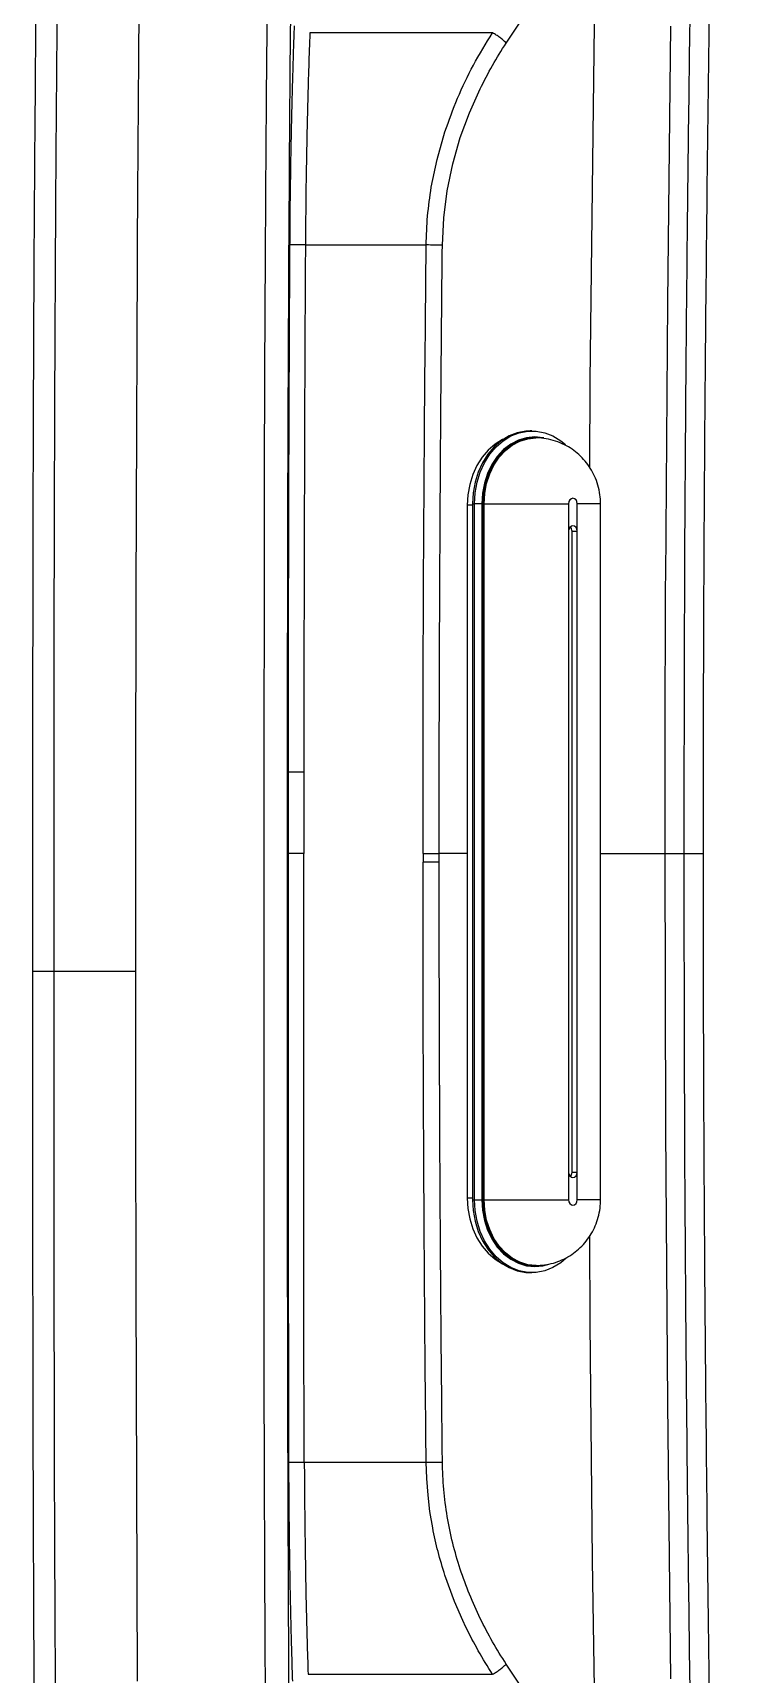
# Model space of a CAD drawing. Extents: x -51 to 27, y -13 to 136.
# Drawn here: x -50.67 to -44.1, y 38.26 to 53.37 of the extents above; entities that cross this region are included whole.
import ezdxf

# ---------------------------------------------------------------- set-up
doc = ezdxf.new("R2010")
doc.units = 0
doc.header["$MEASUREMENT"] = 0
doc.layers.add('GEOMETRY', color=2, linetype='Continuous', lineweight=25)

# ---------------------------------------------------------------- blocks, each defined once
blk = doc.blocks.new('2026 MONTERREY-BLOOM')
at = {"layer": 'GEOMETRY'}
for p, q in [((-34.633, -30.44), (-33.809, -29.199)), ((-33.809, -29.199), (-33.862, -33.551)), ((-34.758, -30.347), (-36.438, -30.347)), ((-33.147, -32.824), (-33.117, -30.284)), ((-34.97, -31.084), (-34.872, -30.863)), ((-35.054, -31.311), (-34.97, -31.084)), ((-35.268, -31.512), (-35.195, -31.257)), ((-35.123, -31.553), (-35.054, -31.311)), ((-35.321, -31.768), (-35.268, -31.512)), ((-35.175, -31.8), (-35.123, -31.553)), ((-38.035, -35.51), (-38.019, -31.669)), ((-35.207, -32.05), (-35.175, -31.8)), ((-35.219, -32.3), (-35.207, -32.05)), ((-36.479, -32.299), (-35.368, -32.299)), ((-33.165, -35.363), (-33.147, -32.824)), ((-33.862, -33.551), (-33.867, -34.343)), ((-34.395, -34.011), (-34.412, -34.011)), ((-34.359, -34.076), (-34.37, -34.076)), ((-36.859, -38.074), (-36.855, -34.324)), ((-34.99, -34.695), (-34.99, -41.073)), ((-34.943, -34.695), (-34.99, -34.695)), ((-34.943, -34.681), (-34.943, -41.089)), ((-34.941, -34.681), (-34.943, -34.681)), ((-34.941, -34.681), (-34.941, -41.089)), ((-34.941, -34.681), (-34.924, -34.681)), ((-34.924, -41.089), (-34.924, -34.681)), ((-34.856, -34.681), (-34.924, -34.681)), ((-34.856, -34.681), (-34.856, -41.089)), ((-34.848, -34.681), (-34.848, -41.089)), ((-34.836, -34.681), (-34.848, -34.681)), ((-34.836, -34.681), (-34.058, -34.681)), ((-34.836, -41.089), (-34.836, -34.681)), ((-34.058, -34.681), (-34.058, -34.935)), ((-33.979, -34.935), (-33.979, -34.681)), ((-33.764, -34.681), (-33.979, -34.681)), ((-33.764, -41.089), (-33.764, -34.681)), ((-34.058, -34.935), (-34.058, -40.835)), ((-34.026, -34.935), (-33.979, -34.935)), ((-34.026, -40.835), (-34.026, -34.935)), ((-33.979, -40.835), (-33.979, -34.935)), ((-38.037, -37.325), (-38.035, -35.51)), ((-36.492, -36.068), (-36.493, -37.15)), ((-36.493, -37.15), (-36.493, -37.902)), ((-38.037, -38.182), (-38.037, -37.325)), ((-36.493, -38.592), (-36.493, -37.902)), ((-35.397, -37.902), (-35.397, -37.98)), ((-35.248, -37.98), (-35.248, -37.902)), ((-34.99, -37.902), (-35.248, -37.902)), ((-33.165, -40.435), (-33.171, -37.902)), ((-33.171, -37.902), (-32.995, -37.902)), ((-32.891, -37.902), (-32.818, -37.902)), ((-36.859, -38.192), (-36.859, -38.074)), ((-35.395, -39.336), (-35.397, -37.98)), ((-38.037, -38.985), (-38.037, -38.182)), ((-36.859, -38.985), (-36.859, -38.192)), ((-36.493, -39.243), (-36.493, -38.592)), ((-38.037, -39.621), (-38.037, -38.985)), ((-36.643, -38.985), (-36.634, -38.985)), ((-36.493, -39.947), (-36.493, -39.243)), ((-38.037, -40.326), (-38.037, -39.621)), ((-36.493, -40.659), (-36.493, -39.947)), ((-38.036, -41.903), (-38.037, -40.326)), ((-33.147, -42.967), (-33.165, -40.435)), ((-36.492, -42.082), (-36.493, -40.659)), ((-34.058, -40.835), (-34.058, -41.089)), ((-34.026, -40.835), (-33.979, -40.835)), ((-33.979, -41.089), (-33.979, -40.835)), ((-34.943, -41.073), (-34.99, -41.073)), ((-34.941, -41.089), (-34.943, -41.089)), ((-34.941, -41.089), (-34.924, -41.089)), ((-34.924, -41.089), (-34.856, -41.089)), ((-34.836, -41.089), (-34.848, -41.089)), ((-34.836, -41.089), (-34.058, -41.089)), ((-33.764, -41.089), (-33.979, -41.089)), ((-33.867, -41.428), (-33.862, -42.224)), ((-34.37, -41.694), (-34.359, -41.694)), ((-34.412, -41.759), (-34.395, -41.759)), ((-38.024, -45.522), (-38.036, -41.903)), ((-36.489, -43.504), (-36.492, -42.082)), ((-33.862, -42.224), (-33.84, -44.407)), ((-33.118, -45.499), (-33.147, -42.967)), ((-36.489, -43.504), (-35.368, -43.504)), ((-35.363, -43.656), (-35.368, -43.504)), ((-35.351, -43.809), (-35.363, -43.656)), ((-35.333, -43.96), (-35.351, -43.809)), ((-35.308, -44.108), (-35.333, -43.96)), ((-33.84, -44.407), (-33.809, -46.604)), ((-35.108, -44.786), (-35.195, -44.546)), ((-35.032, -44.963), (-35.108, -44.786)), ((-35.003, -45.022), (-35.032, -44.963)), ((-36.454, -45.457), (-34.758, -45.457)), ((-33.809, -46.604), (-34.633, -45.363))]:
    blk.add_line(p, q, dxfattribs=at)
at = {"layer": 'GEOMETRY', "flags": 128}
for points in [[(-34.655, -34.086), (-34.665, -34.091), (-34.734, -34.133), (-34.797, -34.187), (-34.853, -34.253), (-34.901, -34.329), (-34.94, -34.413), (-34.968, -34.504), (-34.985, -34.598), (-34.99, -34.695)], [(-34.412, -34.011), (-34.452, -34.013), (-34.53, -34.028), (-34.605, -34.057), (-34.677, -34.101), (-34.742, -34.157), (-34.8, -34.225), (-34.849, -34.304), (-34.889, -34.39), (-34.918, -34.483), (-34.935, -34.581), (-34.941, -34.681)], [(-34.924, -34.681), (-34.918, -34.581), (-34.9, -34.483), (-34.871, -34.39), (-34.832, -34.304), (-34.783, -34.225), (-34.725, -34.157), (-34.659, -34.101), (-34.588, -34.057), (-34.513, -34.028), (-34.434, -34.013), (-34.355, -34.013), (-34.277, -34.028), (-34.202, -34.057), (-34.13, -34.101), (-34.086, -34.137)], [(-34.285, -34.076), (-34.294, -34.074), (-34.37, -34.066), (-34.446, -34.074), (-34.52, -34.096), (-34.591, -34.133), (-34.656, -34.183), (-34.714, -34.246), (-34.763, -34.319), (-34.803, -34.402), (-34.832, -34.491), (-34.85, -34.585), (-34.856, -34.681)], [(-34.37, -34.076), (-34.445, -34.083), (-34.518, -34.106), (-34.587, -34.142), (-34.651, -34.191), (-34.708, -34.253), (-34.757, -34.325), (-34.796, -34.406), (-34.825, -34.494), (-34.842, -34.586), (-34.848, -34.681)], [(-34.836, -34.681), (-34.83, -34.586), (-34.813, -34.494), (-34.784, -34.406), (-34.745, -34.325), (-34.696, -34.253), (-34.639, -34.191), (-34.576, -34.142), (-34.506, -34.106), (-34.433, -34.083), (-34.36, -34.076)], [(-33.979, -34.681), (-33.982, -34.662), (-33.99, -34.646), (-34.003, -34.635), (-34.018, -34.631), (-34.033, -34.635), (-34.046, -34.646), (-34.055, -34.662), (-34.058, -34.681)], [(-33.979, -34.935), (-33.982, -34.916), (-33.99, -34.9), (-34.003, -34.889), (-34.018, -34.885), (-34.033, -34.889), (-34.046, -34.9), (-34.055, -34.916), (-34.058, -34.935)], [(-38.985, -38.985), (-38.985, -38.307), (-38.985, -37.609)], [(-36.634, -38.985), (-36.634, -38.485), (-36.634, -37.902)], [(-38.985, -39.635), (-38.985, -39.309), (-38.985, -38.985)], [(-38.985, -40.361), (-38.985, -39.995), (-38.985, -39.635)], [(-34.058, -40.835), (-34.055, -40.854), (-34.046, -40.87), (-34.033, -40.881), (-34.018, -40.885), (-34.003, -40.881), (-33.99, -40.87), (-33.982, -40.854), (-33.979, -40.835)], [(-34.99, -41.073), (-34.985, -41.17), (-34.968, -41.265), (-34.94, -41.355), (-34.901, -41.439), (-34.853, -41.515), (-34.797, -41.581), (-34.734, -41.636), (-34.665, -41.678), (-34.663, -41.679)], [(-34.941, -41.089), (-34.935, -41.189), (-34.918, -41.286), (-34.889, -41.38), (-34.849, -41.466), (-34.8, -41.545), (-34.742, -41.613), (-34.677, -41.669), (-34.605, -41.713), (-34.53, -41.742), (-34.452, -41.757), (-34.412, -41.759)], [(-34.081, -41.628), (-34.13, -41.669), (-34.202, -41.713), (-34.277, -41.742), (-34.355, -41.757), (-34.434, -41.757), (-34.513, -41.742), (-34.588, -41.713), (-34.659, -41.669), (-34.725, -41.613), (-34.783, -41.545), (-34.832, -41.466), (-34.871, -41.38), (-34.9, -41.286), (-34.918, -41.189), (-34.924, -41.089)], [(-34.856, -41.089), (-34.85, -41.185), (-34.832, -41.279), (-34.803, -41.368), (-34.763, -41.45), (-34.714, -41.524), (-34.656, -41.586), (-34.591, -41.637), (-34.52, -41.674), (-34.446, -41.696), (-34.37, -41.704), (-34.294, -41.696), (-34.249, -41.684)], [(-34.848, -41.089), (-34.842, -41.184), (-34.825, -41.276), (-34.796, -41.364), (-34.757, -41.445), (-34.708, -41.517), (-34.651, -41.578), (-34.587, -41.628), (-34.518, -41.664), (-34.445, -41.687), (-34.37, -41.694)], [(-34.358, -41.694), (-34.359, -41.694), (-34.433, -41.687), (-34.506, -41.664), (-34.576, -41.628), (-34.639, -41.578), (-34.696, -41.517), (-34.745, -41.445), (-34.784, -41.364), (-34.813, -41.276), (-34.83, -41.184), (-34.836, -41.089)], [(-34.058, -41.089), (-34.055, -41.108), (-34.046, -41.124), (-34.033, -41.135), (-34.018, -41.139), (-34.003, -41.135), (-33.99, -41.124), (-33.982, -41.108), (-33.979, -41.089)]]:
    blk.add_lwpolyline(points, dxfattribs=at)
at = {"layer": 'GEOMETRY'}
for centre, start, end in [((-34.081, -34.933), 358.2055, 44.4763), ((-34.081, -40.837), 315.5237, 1.7945)]:
    blk.add_arc(centre, 0.0543, start, end, dxfattribs=at)
for points, knots in [([(-36.643, -38.985), (-36.643, -38.748), (-36.643, -38.251), (-36.643, -37.496), (-36.643, -36.717), (-36.642, -35.938), (-36.641, -35.155), (-36.639, -34.37), (-36.634, -33.124), (-36.625, -31.427), (-36.601, -28.728), (-36.556, -25.487), (-36.48, -22.003), (-36.384, -18.826), (-36.269, -15.952), (-36.147, -13.557), (-36.022, -11.643), (-35.908, -10.209), (-35.804, -9.111), (-35.717, -8.347), (-35.671, -7.917), (-35.598, -7.493), (-35.491, -7.08), (-35.34, -6.644), (-35.136, -6.19), (-34.87, -5.728), (-34.56, -5.294), (-34.209, -4.894), (-33.819, -4.53), (-33.396, -4.207), (-32.942, -3.927), (-32.492, -3.708), (-32.054, -3.541), (-31.634, -3.42), (-31.199, -3.331), (-30.75, -3.28), (-30.3, -3.229), (-29.656, -3.161), (-28.817, -3.082), (-27.505, -2.975), (-25.921, -2.869), (-23.953, -2.762), (-21.876, -2.668), (-19.679, -2.587), (-17.251, -2.514), (-14.59, -2.452), (-11.706, -2.403), (-8.819, -2.37), (-5.936, -2.35), (-3.055, -2.342), (-0.598, -2.339), (1.446, -2.34), (3.092, -2.342), (4.754, -2.346), (6.416, -2.353), (8.055, -2.365), (10.408, -2.386), (13.481, -2.429), (16.974, -2.505), (20.148, -2.601), (23.011, -2.715), (25.395, -2.836), (27.307, -2.961), (28.741, -3.074), (29.84, -3.178), (30.606, -3.264), (31.038, -3.31), (31.463, -3.38), (31.877, -3.486), (32.314, -3.634), (32.769, -3.836), (33.232, -4.099), (33.668, -4.406), (34.07, -4.756), (34.436, -5.143), (34.762, -5.565), (35.044, -6.017), (35.279, -6.492), (35.464, -6.985), (35.602, -7.491), (35.683, -8.01), (35.739, -8.534), (35.815, -9.23), (35.897, -10.097), (36.005, -11.408), (36.112, -12.993), (36.24, -15.339), (36.362, -18.173), (36.465, -21.457), (36.54, -24.706), (36.591, -27.93), (36.621, -30.803), (36.636, -33.323), (36.641, -34.922), (36.642, -35.963), (36.643, -36.444), (36.643, -36.924), (36.643, -37.402), (36.643, -37.896), (36.643, -38.424), (36.643, -38.792), (36.643, -38.985)], [0, 0, 0, 0, 0.005138, 0.010771, 0.016381, 0.022015, 0.027673, 0.03335, 0.039042, 0.054682, 0.070145, 0.097582, 0.124946, 0.145709, 0.16651, 0.187309, 0.197707, 0.208103, 0.218498, 0.221609, 0.224784, 0.227857, 0.230942, 0.234019, 0.237865, 0.24171, 0.245555, 0.249401, 0.253246, 0.257092, 0.260938, 0.264783, 0.267936, 0.271088, 0.274241, 0.277546, 0.280882, 0.284062, 0.291597, 0.299143, 0.312612, 0.326021, 0.341866, 0.357701, 0.373696, 0.394533, 0.415407, 0.436247, 0.457116, 0.477921, 0.498728, 0.51038, 0.52225, 0.534405, 0.54642, 0.558287, 0.569942, 0.597446, 0.624936, 0.645697, 0.666299, 0.687058, 0.697455, 0.707849, 0.718242, 0.721382, 0.724571, 0.72765, 0.730727, 0.733804, 0.737651, 0.741498, 0.745344, 0.74919, 0.753036, 0.756881, 0.760725, 0.76457, 0.768352, 0.772136, 0.775907, 0.779727, 0.783559, 0.79109, 0.798621, 0.812071, 0.825537, 0.849567, 0.873561, 0.896782, 0.920041, 0.943476, 0.95907, 0.97468, 0.978164, 0.981639, 0.985104, 0.988563, 0.992016, 0.995816, 1, 1, 1, 1]), ([(-36.855, -34.324), (-36.853, -33.75), (-36.848, -32.619), (-36.837, -30.946), (-36.822, -29.322), (-36.802, -27.687), (-36.781, -26.281), (-36.76, -25.094), (-36.742, -24.176), (-36.723, -23.275), (-36.702, -22.391), (-36.678, -21.489), (-36.652, -20.559), (-36.621, -19.55), (-36.585, -18.501), (-36.544, -17.43), (-36.501, -16.392), (-36.454, -15.368), (-36.402, -14.336), (-36.35, -13.396), (-36.298, -12.56), (-36.25, -11.839), (-36.197, -11.122), (-36.14, -10.406), (-36.075, -9.687), (-36.005, -8.975), (-35.952, -8.5), (-35.926, -8.266)], [0, 0, 0, 0, 0.066008, 0.130127, 0.192358, 0.2528, 0.318237, 0.354073, 0.38927, 0.423828, 0.457747, 0.491028, 0.527541, 0.564804, 0.607124, 0.648203, 0.688039, 0.726636, 0.766144, 0.806825, 0.834987, 0.862402, 0.889945, 0.917719, 0.944956, 0.972938, 1, 1, 1, 1]), ([(-38.789, -38.985), (-38.789, -38.826), (-38.79, -38.491), (-38.79, -37.963), (-38.79, -37.386), (-38.79, -36.761), (-38.789, -36.091), (-38.788, -35.379), (-38.786, -34.601), (-38.783, -33.756), (-38.779, -32.846), (-38.774, -31.897), (-38.767, -30.914), (-38.757, -29.802), (-38.744, -28.56), (-38.726, -27.188), (-38.704, -25.785), (-38.678, -24.357), (-38.647, -22.911), (-38.611, -21.456), (-38.582, -20.483), (-38.567, -19.996)], [0, 0, 0, 0, 0.025085, 0.052924, 0.083384, 0.116332, 0.151633, 0.189155, 0.228763, 0.274582, 0.322585, 0.372596, 0.424436, 0.477926, 0.548268, 0.620638, 0.694667, 0.769986, 0.846227, 0.923021, 1, 1, 1, 1]), ([(-38.019, -31.669), (-38.015, -31.108), (-38.007, -30), (-37.989, -28.361), (-37.967, -26.767), (-37.942, -25.218), (-37.921, -24.2), (-37.911, -23.698)], [0, 0, 0, 0, 0.2112166, 0.4168233, 0.6168216, 0.8112132, 1, 1, 1, 1]), ([(-32.995, -37.902), (-32.994, -36.977), (-32.992, -35.113), (-32.968, -32.293), (-32.932, -29.429), (-32.896, -27.505), (-32.878, -26.536)], [0, 0, 0, 0, 0.244051, 0.492062, 0.74412, 1, 1, 1, 1]), ([(-32.818, -37.902), (-32.818, -37.292), (-32.817, -36.06), (-32.807, -34.197), (-32.79, -32.314), (-32.767, -30.411), (-32.738, -28.487), (-32.713, -27.194), (-32.701, -26.541)], [0, 0, 0, 0, 0.161105, 0.325121, 0.49205, 0.658318, 0.827634, 1, 1, 1, 1]), ([(-38.972, -32.295), (-38.968, -31.702), (-38.96, -30.517), (-38.947, -29.331), (-38.941, -28.738)], [0, 0, 0, 0, 0.500062, 1, 1, 1, 1]), ([(-36.595, -30.759), (-36.593, -30.719), (-36.591, -30.648), (-36.589, -30.57), (-36.588, -30.531), (-36.587, -30.521), (-36.587, -30.518), (-36.587, -30.518), (-36.587, -30.517), (-36.587, -30.517), (-36.587, -30.517), (-36.587, -30.517), (-36.587, -30.517), (-36.587, -30.516), (-36.587, -30.514), (-36.587, -30.504), (-36.586, -30.465), (-36.583, -30.389), (-36.581, -30.32), (-36.579, -30.281)], [0, 0, 0, 0, 0.250078, 0.436745, 0.483801, 0.495758, 0.498843, 0.499663, 0.499961, 0.5, 0.500038, 0.500106, 0.500333, 0.501149, 0.504228, 0.516173, 0.56322, 0.749922, 1, 1, 1, 1]), ([(-36.438, -30.347), (-36.442, -30.448), (-36.449, -30.651), (-36.458, -30.969), (-36.465, -31.294), (-36.472, -31.625), (-36.476, -31.961), (-36.478, -32.186), (-36.479, -32.299)], [0, 0, 0, 0, 0.166666, 0.333332, 0.499998, 0.666665, 0.833332, 1, 1, 1, 1]), ([(-35.195, -31.257), (-35.158, -31.153), (-35.083, -30.941), (-34.936, -30.636), (-34.818, -30.445), (-34.758, -30.347)], [0, 0, 0, 0, 0.31888, 0.651627, 1, 1, 1, 1]), ([(-34.872, -30.863), (-34.835, -30.79), (-34.761, -30.644), (-34.676, -30.508), (-34.633, -30.44)], [0, 0, 0, 0, 0.4991222, 1, 1, 1, 1]), ([(-36.607, -31.258), (-36.606, -31.229), (-36.605, -31.169), (-36.603, -31.085), (-36.601, -31.007), (-36.599, -30.928), (-36.597, -30.846), (-36.595, -30.787), (-36.595, -30.759)], [0, 0, 0, 0, 0.167783, 0.358076, 0.5, 0.639274, 0.830831, 1, 1, 1, 1]), ([(-36.616, -31.773), (-36.615, -31.744), (-36.614, -31.682), (-36.613, -31.596), (-36.612, -31.513), (-36.61, -31.431), (-36.609, -31.346), (-36.607, -31.285), (-36.607, -31.258)], [0, 0, 0, 0, 0.167661, 0.357899, 0.500001, 0.645072, 0.837783, 1, 1, 1, 1]), ([(-36.621, -32.298), (-36.62, -32.269), (-36.62, -32.207), (-36.619, -32.119), (-36.619, -32.036), (-36.618, -31.951), (-36.617, -31.864), (-36.616, -31.801), (-36.616, -31.773)], [0, 0, 0, 0, 0.164172, 0.354203, 0.5, 0.642844, 0.837432, 1, 1, 1, 1]), ([(-35.368, -32.299), (-35.365, -32.21), (-35.36, -32.032), (-35.334, -31.856), (-35.321, -31.768)], [0, 0, 0, 0, 0.497643, 1, 1, 1, 1]), ([(-38.982, -34.568), (-38.98, -34.189), (-38.978, -33.432), (-38.974, -32.674), (-38.972, -32.295)], [0, 0, 0, 0, 0.500033, 1, 1, 1, 1]), ([(-36.479, -32.299), (-36.481, -32.7), (-36.486, -33.504), (-36.488, -34.307), (-36.489, -34.709)], [0, 0, 0, 0, 0.5, 1, 1, 1, 1]), ([(-35.397, -37.902), (-35.397, -37.289), (-35.396, -36.054), (-35.386, -34.186), (-35.374, -32.931), (-35.368, -32.299)], [0, 0, 0, 0, 0.328063, 0.661395, 1, 1, 1, 1]), ([(-35.219, -32.3), (-35.242, -32.3), (-35.287, -32.3), (-35.341, -32.299), (-35.368, -32.299)], [0, 0, 0, 0, 0.5, 1, 1, 1, 1]), ([(-35.248, -37.902), (-35.248, -37.532), (-35.248, -36.788), (-35.244, -35.669), (-35.238, -34.546), (-35.23, -33.423), (-35.223, -32.675), (-35.219, -32.3)], [0, 0, 0, 0, 0.197984, 0.398599, 0.599043, 0.799478, 1, 1, 1, 1]), ([(-33.764, -34.681), (-33.765, -34.653), (-33.768, -34.596), (-33.786, -34.51), (-33.816, -34.428), (-33.857, -34.353), (-33.905, -34.287), (-33.962, -34.228), (-34.025, -34.177), (-34.098, -34.135), (-34.178, -34.102), (-34.264, -34.082), (-34.326, -34.074), (-34.357, -34.076), (-34.36, -34.076)], [0, 0, 0, 0, 0.0875937, 0.1821264, 0.2783502, 0.3652749, 0.4518607, 0.5381551, 0.6242292, 0.7101528, 0.8049927, 0.8986415, 0.9907774, 1, 1, 1, 1]), ([(-38.984, -35.97), (-38.984, -35.733), (-38.983, -35.266), (-38.982, -34.798), (-38.982, -34.568)], [0, 0, 0, 0, 0.507776, 1, 1, 1, 1]), ([(-36.489, -34.709), (-36.49, -34.935), (-36.491, -35.388), (-36.492, -35.841), (-36.492, -36.068)], [0, 0, 0, 0, 0.5, 1, 1, 1, 1]), ([(-33.171, -37.902), (-33.171, -37.745), (-33.171, -37.322), (-33.17, -36.61), (-33.168, -35.969), (-33.166, -35.546), (-33.166, -35.411), (-33.165, -35.363)], [0, 0, 0, 0, 0.185455, 0.5, 0.840451, 0.94284, 1, 1, 1, 1]), ([(-38.985, -36.816), (-38.985, -36.675), (-38.985, -36.393), (-38.985, -36.111), (-38.984, -35.97)], [0, 0, 0, 0, 0.501596, 1, 1, 1, 1]), ([(-38.985, -37.609), (-38.985, -37.477), (-38.985, -37.213), (-38.985, -36.949), (-38.985, -36.816)], [0, 0, 0, 0, 0.497628, 1, 1, 1, 1]), ([(-36.634, -37.902), (-36.634, -37.777), (-36.634, -37.526), (-36.634, -37.275), (-36.634, -37.15)], [0, 0, 0, 0, 0.499381, 1, 1, 1, 1]), ([(-36.493, -37.902), (-36.511, -37.902), (-36.547, -37.902), (-36.592, -37.902), (-36.625, -37.902), (-36.631, -37.902), (-36.634, -37.902)], [0, 0, 0, 0, 0.249999, 0.5000003, 0.7500038, 1, 1, 1, 1]), ([(-35.397, -37.902), (-35.37, -37.902), (-35.316, -37.902), (-35.271, -37.902), (-35.248, -37.902)], [0, 0, 0, 0, 0.5, 1, 1, 1, 1]), ([(-33.764, -37.902), (-33.727, -37.902), (-33.613, -37.902), (-33.454, -37.902), (-33.288, -37.902), (-33.21, -37.902), (-33.171, -37.902)], [0, 0, 0, 0, 0.136091, 0.422088, 0.711198, 1, 1, 1, 1]), ([(-32.878, -49.267), (-32.896, -48.298), (-32.932, -46.374), (-32.968, -43.51), (-32.992, -40.691), (-32.994, -38.826), (-32.995, -37.902)], [0, 0, 0, 0, 0.25588, 0.507938, 0.755948, 1, 1, 1, 1]), ([(-32.995, -37.902), (-32.99, -37.902), (-32.98, -37.902), (-32.956, -37.902), (-32.926, -37.902), (-32.902, -37.902), (-32.891, -37.902)], [0, 0, 0, 0, 0.249998, 0.499988, 0.750005, 1, 1, 1, 1]), ([(-32.789, -43.492), (-32.795, -42.86), (-32.807, -41.606), (-32.817, -39.743), (-32.818, -38.512), (-32.818, -37.902)], [0, 0, 0, 0, 0.339258, 0.67259, 1, 1, 1, 1]), ([(-35.241, -40.726), (-35.242, -40.497), (-35.243, -40.268), (-35.244, -40.036), (-35.244, -40.027), (-35.244, -39.996), (-35.245, -39.77), (-35.246, -39.55), (-35.246, -39.353), (-35.246, -39.353), (-35.246, -39.353), (-35.246, -39.353), (-35.246, -39.352), (-35.246, -39.348), (-35.246, -39.334), (-35.247, -39.106), (-35.248, -38.652), (-35.248, -38.209), (-35.248, -37.98)], [0, 0, 0, 0, 0.2500002, 0.2503516, 0.2528659, 0.2596251, 0.2848239, 0.5, 0.5000007, 0.5000057, 0.500019, 0.5000684, 0.5002587, 0.5010047, 0.5039589, 0.5157157, 0.7500011, 1, 1, 1, 1]), ([(-38.985, -38.985), (-38.972, -38.985), (-38.948, -38.985), (-38.901, -38.985), (-38.849, -38.985), (-38.809, -38.985), (-38.789, -38.985)], [0, 0, 0, 0, 0.283047, 0.544687, 0.78399, 1, 1, 1, 1]), ([(-38.495, -60.099), (-38.518, -59.439), (-38.566, -58.115), (-38.621, -56.132), (-38.668, -54.158), (-38.7, -52.445), (-38.723, -50.998), (-38.739, -49.816), (-38.752, -48.661), (-38.763, -47.537), (-38.771, -46.506), (-38.777, -45.568), (-38.781, -44.721), (-38.785, -43.906), (-38.787, -43.127), (-38.788, -42.386), (-38.789, -41.698), (-38.79, -41.063), (-38.79, -40.481), (-38.79, -39.943), (-38.79, -39.449), (-38.789, -39.134), (-38.789, -38.985)], [0, 0, 0, 0, 0.093887, 0.18814, 0.281923, 0.374399, 0.431482, 0.487511, 0.542277, 0.595572, 0.647188, 0.688769, 0.728918, 0.767515, 0.804441, 0.839574, 0.872794, 0.902255, 0.929807, 0.955349, 0.978781, 1, 1, 1, 1]), ([(-38.789, -38.985), (-38.781, -38.985), (-38.764, -38.985), (-38.709, -38.985), (-38.634, -38.985), (-38.539, -38.985), (-38.429, -38.985), (-38.305, -38.985), (-38.173, -38.985), (-38.082, -38.985), (-38.037, -38.985)], [0, 0, 0, 0, 0.125006, 0.250004, 0.375001, 0.500001, 0.624999, 0.749994, 0.874993, 1, 1, 1, 1]), ([(-35.991, -69.117), (-36.022, -68.81), (-36.086, -68.181), (-36.166, -67.246), (-36.239, -66.294), (-36.302, -65.36), (-36.355, -64.475), (-36.4, -63.67), (-36.438, -62.922), (-36.473, -62.184), (-36.505, -61.464), (-36.541, -60.603), (-36.58, -59.588), (-36.622, -58.385), (-36.656, -57.29), (-36.683, -56.31), (-36.699, -55.668), (-36.71, -55.23), (-36.715, -55.001), (-36.721, -54.771), (-36.726, -54.541), (-36.731, -54.309), (-36.744, -53.709), (-36.763, -52.73), (-36.786, -51.361), (-36.801, -50.296), (-36.811, -49.547), (-36.816, -49.123), (-36.821, -48.696), (-36.825, -48.267), (-36.829, -47.834), (-36.833, -47.398), (-36.837, -46.959), (-36.841, -46.323), (-36.847, -45.483), (-36.851, -44.697), (-36.853, -44.161), (-36.854, -43.88), (-36.855, -43.598), (-36.856, -43.314), (-36.857, -43.028), (-36.857, -42.67), (-36.858, -42.234), (-36.859, -41.846), (-36.859, -41.578), (-36.859, -41.436), (-36.859, -41.293), (-36.859, -41.148), (-36.859, -41.001), (-36.859, -40.825), (-36.859, -40.612), (-36.859, -40.428), (-36.859, -40.301), (-36.859, -40.239), (-36.859, -40.175), (-36.859, -40.11), (-36.859, -40.045), (-36.859, -39.978), (-36.859, -39.844), (-36.859, -39.659), (-36.859, -39.437), (-36.859, -39.27), (-36.859, -39.151), (-36.859, -39.073), (-36.859, -39.021), (-36.859, -38.994), (-36.859, -38.985)], [0, 0, 0, 0, 0.0306877, 0.0628943, 0.0933568, 0.1257292, 0.1560542, 0.1814792, 0.2059861, 0.2305176, 0.2550459, 0.2776143, 0.3162513, 0.3561677, 0.397364, 0.4252549, 0.4537038, 0.4612469, 0.4688283, 0.476448, 0.484106, 0.4918022, 0.4995368, 0.5437766, 0.5891863, 0.6357661, 0.6497137, 0.6637629, 0.6779138, 0.6921663, 0.7065205, 0.7209763, 0.7355338, 0.750193, 0.7842502, 0.8190918, 0.8283467, 0.8376553, 0.8470177, 0.856434, 0.8659041, 0.8754279, 0.892015, 0.9093346, 0.9139918, 0.9186991, 0.9234568, 0.9282647, 0.9331228, 0.9380312, 0.9457875, 0.9543274, 0.9563521, 0.9584164, 0.9605202, 0.9626634, 0.9648461, 0.9670683, 0.96933, 0.9781591, 0.9855012, 0.9913563, 0.9947719, 0.997351, 0.9990937, 1, 1, 1, 1]), ([(-19.803, -75.376), (-20.573, -75.349), (-22.107, -75.294), (-24.41, -75.186), (-26.452, -75.069), (-28.236, -74.939), (-29.41, -74.834), (-30.231, -74.749), (-30.697, -74.696), (-31.162, -74.645), (-31.622, -74.554), (-32.088, -74.419), (-32.552, -74.237), (-33.007, -74.006), (-33.438, -73.733), (-33.841, -73.421), (-34.212, -73.071), (-34.549, -72.688), (-34.848, -72.275), (-35.107, -71.835), (-35.307, -71.406), (-35.457, -70.996), (-35.566, -70.611), (-35.646, -70.224), (-35.695, -69.825), (-35.741, -69.423), (-35.838, -68.516), (-35.959, -67.183), (-36.084, -65.416), (-36.197, -63.463), (-36.301, -61.258), (-36.394, -58.796), (-36.468, -56.328), (-36.527, -53.85), (-36.577, -51.038), (-36.616, -47.895), (-36.637, -44.561), (-36.642, -42.225), (-36.643, -40.887), (-36.643, -40.406), (-36.643, -39.926), (-36.643, -39.452), (-36.643, -39.139), (-36.643, -38.985)], [0, 0, 0, 0, 0.0467709, 0.0932958, 0.1400933, 0.1710351, 0.2019709, 0.2116866, 0.2211975, 0.2304811, 0.2400742, 0.2496538, 0.2599664, 0.2702825, 0.2805986, 0.2909143, 0.3012298, 0.311545, 0.3218607, 0.3321766, 0.3424925, 0.3505825, 0.3586781, 0.3667695, 0.3746051, 0.3831066, 0.3913525, 0.429977, 0.4644608, 0.4989699, 0.5488683, 0.598565, 0.6486664, 0.6988989, 0.7491594, 0.8195402, 0.8898842, 0.9517621, 0.9614858, 0.9712096, 0.9809334, 0.9906576, 1, 1, 1, 1]), ([(-36.63, -43.505), (-36.632, -42.724), (-36.635, -41.218), (-36.634, -39.711), (-36.634, -38.985)], [0, 0, 0, 0, 0.518116, 1, 1, 1, 1]), ([(-35.39, -40.725), (-35.391, -40.494), (-35.393, -40.03), (-35.395, -39.567), (-35.395, -39.336)], [0, 0, 0, 0, 0.5, 1, 1, 1, 1]), ([(-38.985, -41.153), (-38.985, -41.021), (-38.985, -40.757), (-38.985, -40.493), (-38.985, -40.361)], [0, 0, 0, 0, 0.502372, 1, 1, 1, 1]), ([(-35.368, -43.504), (-35.373, -43.041), (-35.382, -42.115), (-35.387, -41.189), (-35.39, -40.725)], [0, 0, 0, 0, 0.5, 1, 1, 1, 1]), ([(-35.219, -43.503), (-35.221, -43.276), (-35.225, -42.897), (-35.229, -42.465), (-35.231, -42.228), (-35.233, -42.036), (-35.234, -41.806), (-35.236, -41.583), (-35.237, -41.463), (-35.237, -41.432), (-35.237, -41.424), (-35.237, -41.421), (-35.238, -41.189), (-35.24, -40.957), (-35.241, -40.726)], [0, 0, 0, 0, 0.244595, 0.409988, 0.466545, 0.5, 0.618054, 0.715335, 0.740494, 0.747204, 0.749091, 0.749668, 0.75, 1, 1, 1, 1]), ([(-34.357, -41.693), (-34.332, -41.693), (-34.278, -41.691), (-34.198, -41.673), (-34.119, -41.645), (-34.046, -41.606), (-33.98, -41.558), (-33.921, -41.501), (-33.87, -41.437), (-33.828, -41.367), (-33.796, -41.29), (-33.774, -41.209), (-33.765, -41.141), (-33.764, -41.101), (-33.764, -41.089)], [0, 0, 0, 0, 0.081723, 0.171379, 0.259889, 0.347479, 0.434409, 0.520981, 0.607538, 0.694463, 0.782162, 0.871041, 0.961468, 1, 1, 1, 1]), ([(-38.984, -42), (-38.985, -41.859), (-38.985, -41.577), (-38.985, -41.295), (-38.985, -41.153)], [0, 0, 0, 0, 0.498404, 1, 1, 1, 1]), ([(-38.982, -43.402), (-38.982, -43.172), (-38.983, -42.704), (-38.984, -42.237), (-38.984, -42)], [0, 0, 0, 0, 0.4922241, 1, 1, 1, 1]), ([(-38.972, -45.674), (-38.974, -45.295), (-38.978, -44.538), (-38.98, -43.78), (-38.982, -43.402)], [0, 0, 0, 0, 0.499967, 1, 1, 1, 1]), ([(-36.63, -43.505), (-36.627, -43.505), (-36.621, -43.505), (-36.588, -43.505), (-36.542, -43.505), (-36.507, -43.504), (-36.489, -43.504)], [0, 0, 0, 0, 0.25, 0.5, 0.75, 1, 1, 1, 1]), ([(-36.627, -43.987), (-36.627, -43.962), (-36.628, -43.91), (-36.629, -43.83), (-36.629, -43.753), (-36.63, -43.671), (-36.63, -43.591), (-36.63, -43.532), (-36.63, -43.505)], [0, 0, 0, 0, 0.157259, 0.324126, 0.5, 0.63488, 0.830171, 1, 1, 1, 1]), ([(-36.489, -43.504), (-36.488, -43.617), (-36.487, -43.842), (-36.483, -44.178), (-36.478, -44.509), (-36.472, -44.834), (-36.464, -45.152), (-36.457, -45.355), (-36.454, -45.457)], [0, 0, 0, 0, 0.166668, 0.333335, 0.500001, 0.666668, 0.833334, 1, 1, 1, 1]), ([(-35.174, -44.005), (-35.187, -43.922), (-35.211, -43.756), (-35.217, -43.587), (-35.219, -43.503)], [0, 0, 0, 0, 0.500311, 1, 1, 1, 1]), ([(-32.701, -49.262), (-32.713, -48.61), (-32.738, -47.316), (-32.768, -45.392), (-32.782, -44.122), (-32.789, -43.492)], [0, 0, 0, 0, 0.339357, 0.672689, 1, 1, 1, 1]), ([(-36.62, -44.541), (-36.62, -44.506), (-36.622, -44.431), (-36.623, -44.324), (-36.625, -44.209), (-36.626, -44.099), (-36.627, -44.022), (-36.627, -43.987)], [0, 0, 0, 0, 0.190043, 0.40986, 0.584634, 0.811741, 1, 1, 1, 1]), ([(-35.195, -44.546), (-35.218, -44.474), (-35.262, -44.331), (-35.293, -44.182), (-35.308, -44.108)], [0, 0, 0, 0, 0.504892, 1, 1, 1, 1]), ([(-35.055, -44.489), (-35.079, -44.41), (-35.128, -44.252), (-35.159, -44.087), (-35.174, -44.005)], [0, 0, 0, 0, 0.500746, 1, 1, 1, 1]), ([(-36.609, -45.041), (-36.61, -45.008), (-36.612, -44.938), (-36.614, -44.843), (-36.616, -44.742), (-36.618, -44.645), (-36.619, -44.573), (-36.62, -44.541)], [0, 0, 0, 0, 0.197581, 0.426401, 0.573604, 0.8081, 1, 1, 1, 1]), ([(-34.87, -44.944), (-34.905, -44.87), (-34.973, -44.723), (-35.028, -44.567), (-35.055, -44.489)], [0, 0, 0, 0, 0.5009328, 1, 1, 1, 1]), ([(-34.758, -45.457), (-34.802, -45.386), (-34.89, -45.246), (-34.966, -45.096), (-35.003, -45.022)], [0, 0, 0, 0, 0.5088113, 1, 1, 1, 1]), ([(-34.633, -45.363), (-34.675, -45.296), (-34.76, -45.161), (-34.834, -45.016), (-34.87, -44.944)], [0, 0, 0, 0, 0.5008734, 1, 1, 1, 1]), ([(-36.595, -45.521), (-36.597, -45.482), (-36.599, -45.415), (-36.601, -45.337), (-36.602, -45.297), (-36.603, -45.284), (-36.603, -45.279), (-36.603, -45.268), (-36.604, -45.229), (-36.606, -45.152), (-36.608, -45.082), (-36.609, -45.041)], [0, 0, 0, 0, 0.250081, 0.428069, 0.491961, 0.5, 0.508008, 0.522654, 0.571861, 0.749919, 1, 1, 1, 1])]:
    blk.add_open_spline(points, degree=3, knots=knots, dxfattribs=at)
for points in [[(-34.633, -30.44), (-34.642, -30.431), (-34.659, -30.414), (-34.69, -30.389), (-34.723, -30.366), (-34.746, -30.353), (-34.758, -30.346)], [(-36.634, -37.15), (-36.634, -36.341), (-36.633, -34.724), (-36.625, -33.107), (-36.621, -32.298)], [(-36.479, -32.299), (-36.497, -32.299), (-36.533, -32.299), (-36.579, -32.298), (-36.612, -32.298), (-36.618, -32.298), (-36.621, -32.298)], [(-36.634, -37.15), (-36.631, -37.15), (-36.626, -37.15), (-36.592, -37.15), (-36.547, -37.15), (-36.511, -37.15), (-36.493, -37.15)], [(-35.248, -37.98), (-35.271, -37.98), (-35.316, -37.98), (-35.37, -37.98), (-35.397, -37.98)], [(-35.368, -43.504), (-35.341, -43.504), (-35.287, -43.504), (-35.242, -43.503), (-35.219, -43.503)], [(-34.758, -45.457), (-34.746, -45.45), (-34.723, -45.437), (-34.69, -45.414), (-34.659, -45.389), (-34.642, -45.372), (-34.633, -45.363)]]:
    blk.add_open_spline(points, degree=3, dxfattribs=at)

msp = doc.modelspace()

# ---------------------------------------------------------------- block references
msp.add_blockref('2026 MONTERREY-BLOOM', (-11.682, 83.714))

doc.saveas('drawing.dxf')
